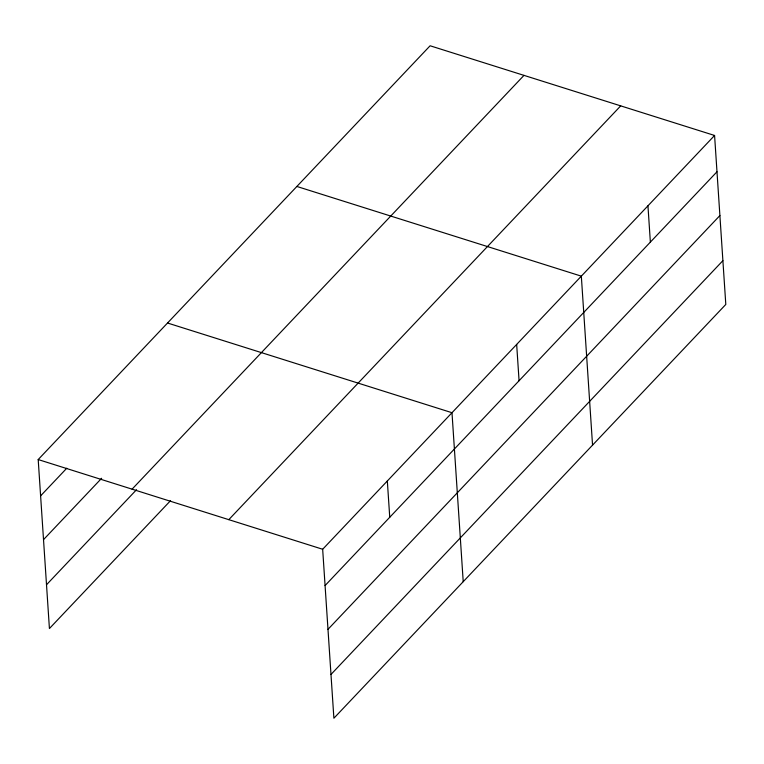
<?xml version="1.0" encoding="UTF-8"?>
<svg xmlns="http://www.w3.org/2000/svg" width="764" height="764" viewBox="0 0 764 764"><rect width="100%" height="100%" fill="white"/><g stroke="black" fill="none" stroke-linecap="round" stroke-linejoin="round"><path stroke-width="1.15" d="M170.573 500.621L49.421 628.533L38.2 459.556L430.113 45.773L714.579 135.467L725.8 304.444L333.887 718.227L322.666 549.259L714.579 135.467M40.607 495.865L66.802 468.208M43.519 539.642L101.641 478.283M132.077 489.161L523.989 75.369M46.518 584.746L136.555 489.686M228.789 519.663L620.702 105.871M325.072 585.558L716.985 171.776M327.985 629.345L719.898 215.553M330.984 674.45L722.897 260.658M296.862 186.454L581.328 276.157L592.549 445.125M167.526 323.01L451.992 412.713L463.223 581.681M38.2 459.556L322.666 549.259M647.948 205.812L650.365 242.121M516.665 344.43L519.071 380.739M387.329 480.986L389.745 517.285"/></g></svg>
